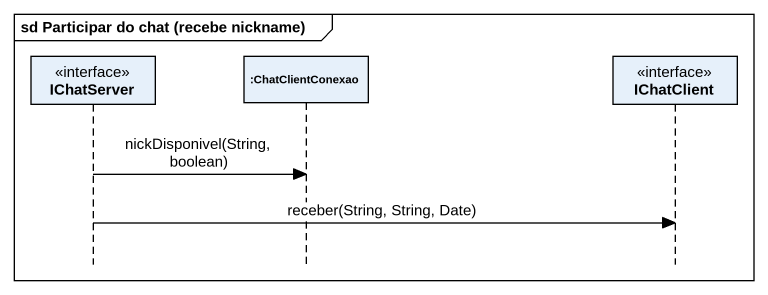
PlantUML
@startuml
mainframe sd Participar do chat (recebe nickname)
hide footbox
participant IChatServer <<interface>>
participant ":ChatClientConexao" as ChatClientConexao
participant IChatClient <<interface>>

IChatServer -> ChatClientConexao : nickDisponivel(String, boolean)
IChatServer -> IChatClient : receber(String, String, Date)
@enduml
